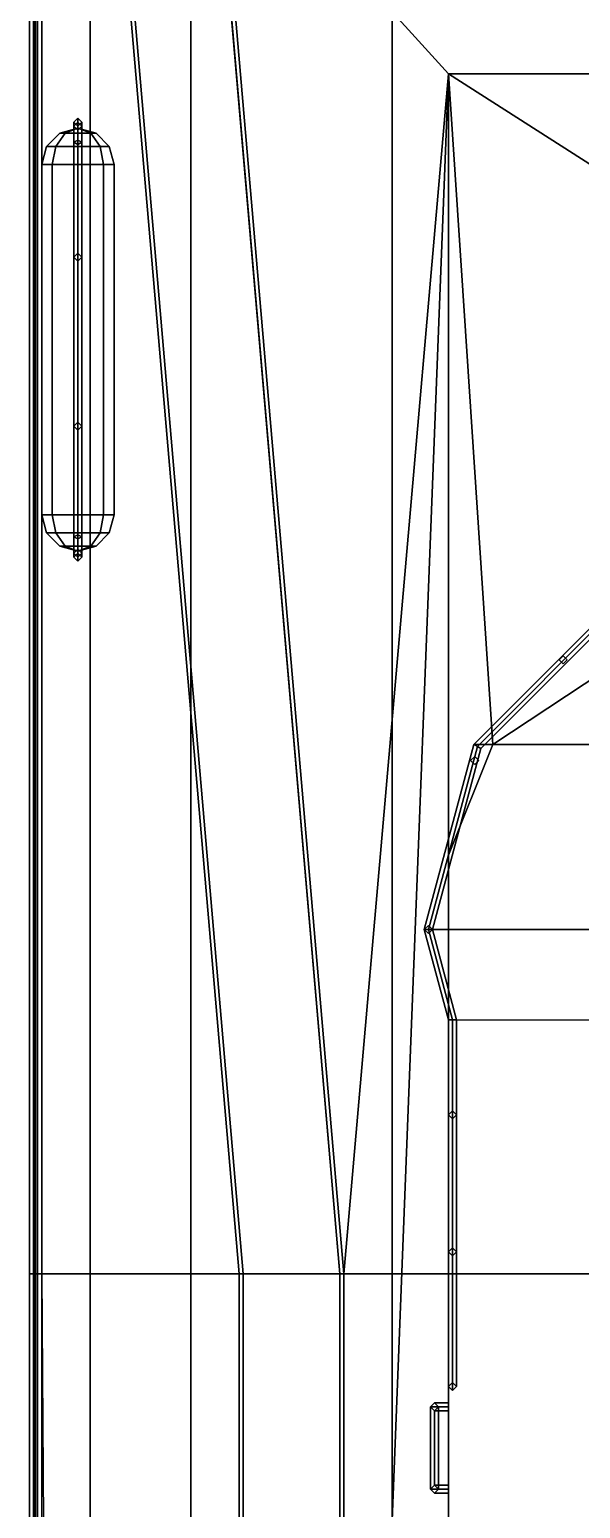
# Model space of a CAD drawing. Header units: millimetres. Extents: x -4 to 4, y -29 to 80.
# Drawn here: x -3.8 to -1.06, y 2.01 to 9.36 of the extents above; entities that cross this region are included whole.
import ezdxf

# ---------------------------------------------------------------- set-up
doc = ezdxf.new("R2010")
doc.units = ezdxf.units.MM
for name, color, linetype in [('deck', 2, 'Continuous'), ('patch', 6, 'Continuous'), ('railings', 6, 'Continuous'), ('rails', 5, 'Continuous'), ('superstructure', 3, 'Continuous')]:
    doc.layers.add(name, color=color, linetype=linetype)

msp = doc.modelspace()

# ---------------------------------------------------------------- linework, layer by layer
for points in [[(-3.8, 11.54, -0.91), (-3.5, 11.54, -1.75), (-3.5, 3.18, -1.75), (-3.8, 3.18, -0.91)], [(-3.8, 11.54), (-3.8, 11.54, -0.91), (-3.8, 3.18, -0.91), (-3.8, 3.18)], [(-3.78, 11.54, 1), (-3.8, 11.54), (-3.8, 3.18), (-3.78, 3.18, 1)], [(-3.762, 11.54, 1.2751), (-3.78, 11.54, 1.23), (-3.78, 3.18, 1.23), (-3.762, 3.18, 1.2751)], [(-3.7715, 11.54, 1.1301), (-3.78, 11.54, 1), (-3.78, 3.18, 1), (-3.7715, 3.18, 1.1301)], [(-3.78, 11.54, 1.16), (-3.7715, 11.54, 1.1301), (-3.7715, 3.18, 1.1301), (-3.78, 3.18, 1.16)], [(-3.78, 11.54, 1.23), (-3.78, 11.54, 1.16), (-3.78, 3.18, 1.16), (-3.78, 3.18, 1.23)], [(-3.74, 11.54, 1.61), (-3.762, 11.54, 1.2751), (-3.762, 3.18, 1.2751), (-3.74, 3.18, 1.61)], [(-3.76, 11.54, 1.63), (-3.74, 11.54, 1.61), (-3.74, 3.18, 1.61), (-3.76, 3.18, 1.63)], [(-3.76, 11.54, 1.67), (-3.76, 11.54, 1.63), (-3.76, 3.18, 1.63), (-3.76, 3.18, 1.67)], [(-3.74, 11.54, 1.69), (-3.76, 11.54, 1.67), (-3.76, 3.18, 1.67), (-3.74, 3.18, 1.69)], [(-3.5, 11.54, -1.75), (-3, 11.54, -2.15), (-3, 3.18, -2.15), (-3.5, 3.18, -1.75)], [(-3, 11.54, -2.15), (-2, 11.54, -2.33), (-2, 3.18, -2.33), (-3, 3.18, -2.15)], [(-2, 11.54, -2.33), (-1, 11.54, -2.36), (-1, 3.18, -2.36), (-2, 3.18, -2.33)], [(-3.8, -4.21), (-3.78, -4.21, 1), (-3.78, 3.18, 1), (-3.8, 3.18)], [(-3.8, -4.21, -0.91), (-3.8, -4.21), (-3.8, 3.18), (-3.8, 3.18, -0.91)], [(-3.5, -4.21, -1.75), (-3.8, -4.21, -0.91), (-3.8, 3.18, -0.91), (-3.5, 3.18, -1.75)], [(-3.78, -4.21, 1.23), (-3.762, -4.21, 1.2751), (-3.762, 3.18, 1.2751), (-3.78, 3.18, 1.23)], [(-3.78, -4.21, 1), (-3.7715, -4.21, 1.1301), (-3.7715, 3.18, 1.1301), (-3.78, 3.18, 1)], [(-3.7715, -4.21, 1.1301), (-3.78, -4.21, 1.16), (-3.78, 3.18, 1.16), (-3.7715, 3.18, 1.1301)], [(-3.78, -4.21, 1.16), (-3.78, -4.21, 1.23), (-3.78, 3.18, 1.23), (-3.78, 3.18, 1.16)], [(-3.762, -4.21, 1.2751), (-3.74, -4.21, 1.61), (-3.74, 3.18, 1.61), (-3.762, 3.18, 1.2751)], [(-3.76, -4.21, 1.67), (-3.74, -4.21, 1.69), (-3.74, 3.18, 1.69), (-3.76, 3.18, 1.67)], [(-3.76, -4.21, 1.63), (-3.76, -4.21, 1.67), (-3.76, 3.18, 1.67), (-3.76, 3.18, 1.63)], [(-3.74, -4.21, 1.61), (-3.76, -4.21, 1.63), (-3.76, 3.18, 1.63), (-3.74, 3.18, 1.61)], [(-3, -4.21, -2.15), (-3.5, -4.21, -1.75), (-3.5, 3.18, -1.75), (-3, 3.18, -2.15)], [(-2, -4.21, -2.33), (-3, -4.21, -2.15), (-3, 3.18, -2.15), (-2, 3.18, -2.33)], [(-1, -4.21, -2.36), (-2, -4.21, -2.33), (-2, 3.18, -2.33), (-1, 3.18, -2.36)]]:
    msp.add_3dface(points)
at = {"layer": 'deck'}
for points in [[(-3.74, 11.54, 1.69), (-3.74, 3.18, 1.69), (-2.76, 3.18, 1.69), (-3.48, 11.54, 1.69)], [(-3.3148, 9.8537, 1.69), (-2.74, 3.18, 1.69), (-2.26, 3.18, 1.69), (-2.8749, 10.3192, 1.69)], [(-2.6, 10.11, 1.69), (-2.8171, 9.8803, 1.69), (-2.24, 3.18, 1.69), (-1.72, 9.14, 1.69)], [(-2.6, 10.11, 1.69), (-1.72, 9.14, 1.69), (1.72, 9.14, 1.69), (2.6, 10.11, 1.69)], [(-2.24, -4.21, 1.69), (-2.24, -8.82, 1.69), (-1.72, -8.82, 1.69), (-1.72, 9.14, 1.69)], [(-2.24, 3.18, 1.69), (-2.24, 3.18, 1.69), (-2.24, -4.21, 1.69), (-1.72, 9.14, 1.69)], [(-3.74, 3.18, 1.69), (-3.69, -4.21, 1.69), (-2.76, -4.21, 1.69), (-2.76, 3.18, 1.69)], [(-2.74, 3.18, 1.69), (-2.74, -4.21, 1.69), (-2.26, -4.21, 1.69), (-2.26, 3.18, 1.69)]]:
    msp.add_3dface(points, dxfattribs=at)
at = {"layer": 'patch'}
for points in [[(-1.7, 4.4422, 4.56), (-1.72, 4.4422, 4.54), (-1.72, 2.62, 4.54), (-1.7, 2.6, 4.56)], [(-1.72, 4.4422, 4.54), (-1.7, 4.4422, 4.52), (-1.7, 2.64, 4.52), (-1.72, 2.62, 4.54)], [(-1.7, 4.4422, 4.07), (-1.72, 4.4422, 4.05), (-1.72, 2.62, 4.05), (-1.7, 2.6, 4.07)], [(-1.72, 4.4422, 4.05), (-1.7, 4.4422, 4.03), (-1.7, 2.64, 4.03), (-1.72, 2.62, 4.05)], [(-1.68, 4.4422, 4.54), (-1.7, 4.4422, 4.56), (-1.7, 2.6, 4.56), (-1.68, 2.62, 4.54)], [(-1.7, 4.4422, 4.52), (-1.68, 4.4422, 4.54), (-1.68, 2.62, 4.54), (-1.7, 2.64, 4.52)], [(-1.68, 4.4422, 4.05), (-1.7, 4.4422, 4.07), (-1.7, 2.6, 4.07), (-1.68, 2.62, 4.05)], [(-1.7, 4.4422, 4.03), (-1.68, 4.4422, 4.05), (-1.68, 2.62, 4.05), (-1.7, 2.64, 4.03)]]:
    msp.add_3dface(points, dxfattribs=at)
at = {"layer": 'railings'}
for points in [[(-3.74, 9.66, 2.74), (-3.74, 7.75, 2.74), (-3.74, 7.75, 2.68), (-3.74, 9.66, 2.68)], [(-3.74, 7.69, 2.74), (-3.74, 7.69, 1.69), (-3.74, 7.75, 1.69), (-3.74, 7.75, 2.74)], [(-3.74, 7.69, 2.74), (-3.74, 5.78, 2.74), (-3.74, 5.78, 2.68), (-3.74, 7.69, 2.68)], [(-3.74, 5.72, 2.74), (-3.74, 5.72, 1.69), (-3.74, 5.78, 1.69), (-3.74, 5.78, 2.74)], [(-3.74, 5.72, 2.74), (-3.74, 3.81, 2.74), (-3.74, 3.81, 2.68), (-3.74, 5.72, 2.68)], [(-3.74, 3.75, 2.74), (-3.74, 3.75, 1.69), (-3.74, 3.81, 1.69), (-3.74, 3.81, 2.74)], [(-3.74, 3.75, 2.74), (-3.74, 1.84, 2.74), (-3.74, 1.84, 2.68), (-3.74, 3.75, 2.68)]]:
    msp.add_3dface(points, dxfattribs=at)
at = {"layer": 'rails'}
for points in [[(-3.48, 11.54, 1.71), (-2.76, 3.18, 1.71), (-2.74, 3.18, 1.71), (-3.46, 11.54, 1.71)], [(-2.76, 3.18, 1.69), (-2.76, 3.18, 1.71), (-3.48, 11.54, 1.71), (-3.48, 11.54, 1.69)], [(-3.46, 11.54, 1.71), (-2.74, 3.18, 1.71), (-2.74, 3.18, 1.69), (-3.46, 11.54, 1.69)], [(-2.98, 11.54, 1.71), (-2.26, 3.18, 1.71), (-2.24, 3.18, 1.71), (-2.96, 11.54, 1.71)], [(-2.26, 3.18, 1.69), (-2.26, 3.18, 1.71), (-2.98, 11.54, 1.71), (-2.98, 11.54, 1.69)], [(-2.96, 11.54, 1.71), (-2.24, 3.18, 1.71), (-2.24, 3.18, 1.69), (-2.96, 11.54, 1.69)], [(-2.76, 3.18, 1.71), (-2.76, -4.21, 1.71), (-2.74, -4.21, 1.71), (-2.74, 3.18, 1.71)], [(-2.76, -4.21, 1.69), (-2.76, -4.21, 1.71), (-2.76, 3.18, 1.71), (-2.76, 3.18, 1.69)], [(-2.74, 3.18, 1.71), (-2.74, -4.21, 1.71), (-2.74, -4.21, 1.69), (-2.74, 3.18, 1.69)], [(-2.26, 3.18, 1.71), (-2.26, -4.21, 1.71), (-2.24, -4.21, 1.71), (-2.24, 3.18, 1.71)], [(-2.26, -4.21, 1.69), (-2.26, -4.21, 1.71), (-2.26, 3.18, 1.71), (-2.26, 3.18, 1.69)], [(-2.24, 3.18, 1.71), (-2.24, -4.21, 1.71), (-2.24, -4.21, 1.69), (-2.24, 3.18, 1.69)]]:
    msp.add_3dface(points, dxfattribs=at)
at = {"layer": 'superstructure'}
for points in [[(-1.72, 9.14, 1.69), (-1.72, -8.82, 1.69), (-1.72, 5.26, 2.05), (-1.72, 9.14, 2.05)], [(1.72, 9.14, 2.05), (1.72, 9.14, 1.69), (-1.72, 9.14, 1.69), (-1.72, 9.14, 2.05)], [(0.5, 8.36, 2.05), (1.72, 9.14, 2.05), (-1.72, 9.14, 2.05), (-0.5, 8.36, 2.05)], [(-1.72, 9.14, 2.05), (-1.72, 9.14, 2.05), (-1.72, 5.26, 2.05), (-1.5, 5.81, 2.05)], [(-1.72, 9.14, 2.05), (-1.5, 5.81, 2.05), (-0.5, 6.47, 2.05), (-0.5, 8.36, 2.05)], [(-3.56, 8.92, 3.69), (-3.58, 8.9, 3.69), (-3.56, 8.88, 3.69), (-3.54, 8.9, 3.69)], [(-3.56, 8.9, 3.63), (-3.58, 8.88, 3.63), (-3.58, 8.9, 3.69), (-3.56, 8.92, 3.69)], [(-3.58, 8.88, 3.63), (-3.56, 8.86, 3.63), (-3.56, 8.88, 3.69), (-3.58, 8.9, 3.69)], [(-3.56, 8.81, 3.52), (-3.58, 8.8, 3.54), (-3.58, 8.88, 3.63), (-3.56, 8.9, 3.63)], [(-3.54, 8.88, 3.63), (-3.56, 8.9, 3.63), (-3.56, 8.92, 3.69), (-3.54, 8.9, 3.69)], [(-3.56, 8.86, 3.63), (-3.54, 8.88, 3.63), (-3.54, 8.9, 3.69), (-3.56, 8.88, 3.69)], [(-3.54, 8.8, 3.54), (-3.56, 8.81, 3.52), (-3.56, 8.9, 3.63), (-3.54, 8.88, 3.63)], [(-3.65, 8.8459, 3.72), (-3.7159, 8.78, 3.72), (-3.6702, 8.78, 3.8302), (-3.6236, 8.8459, 3.7836)], [(-3.6236, 8.8459, 3.6564), (-3.6702, 8.78, 3.6098), (-3.7159, 8.78, 3.72), (-3.65, 8.8459, 3.72)], [(-3.6236, 8.8459, 3.7836), (-3.6702, 8.78, 3.8302), (-3.56, 8.78, 3.8759), (-3.56, 8.8459, 3.81)], [(-3.56, 8.8459, 3.63), (-3.56, 8.78, 3.5641), (-3.6702, 8.78, 3.6098), (-3.6236, 8.8459, 3.6564)], [(-3.56, 8.87, 3.72), (-3.65, 8.8459, 3.72), (-3.6236, 8.8459, 3.7836), (-3.56, 8.87, 3.72)], [(-3.56, 8.87, 3.72), (-3.6236, 8.8459, 3.6564), (-3.65, 8.8459, 3.72), (-3.56, 8.87, 3.72)], [(-3.56, 8.87, 3.72), (-3.6236, 8.8459, 3.7836), (-3.56, 8.8459, 3.81), (-3.56, 8.87, 3.72)], [(-3.56, 8.87, 3.72), (-3.56, 8.8459, 3.63), (-3.6236, 8.8459, 3.6564), (-3.56, 8.87, 3.72)], [(-3.58, 8.8, 3.54), (-3.56, 8.79, 3.56), (-3.56, 8.86, 3.63), (-3.58, 8.88, 3.63)], [(-3.56, 8.79, 3.56), (-3.54, 8.8, 3.54), (-3.54, 8.88, 3.63), (-3.56, 8.86, 3.63)], [(-3.56, 8.87, 3.72), (-3.56, 8.8459, 3.81), (-3.4964, 8.8459, 3.7836), (-3.56, 8.87, 3.72)], [(-3.56, 8.87, 3.72), (-3.4964, 8.8459, 3.7836), (-3.47, 8.8459, 3.72), (-3.56, 8.87, 3.72)], [(-3.56, 8.87, 3.72), (-3.47, 8.8459, 3.72), (-3.4964, 8.8459, 3.6564), (-3.56, 8.87, 3.72)], [(-3.56, 8.87, 3.72), (-3.4964, 8.8459, 3.6564), (-3.56, 8.8459, 3.63), (-3.56, 8.87, 3.72)], [(-3.56, 8.8459, 3.81), (-3.56, 8.78, 3.8759), (-3.4498, 8.78, 3.8302), (-3.4964, 8.8459, 3.7836)], [(-3.4964, 8.8459, 3.6564), (-3.4498, 8.78, 3.6098), (-3.56, 8.78, 3.5641), (-3.56, 8.8459, 3.63)], [(-3.4964, 8.8459, 3.7836), (-3.4498, 8.78, 3.8302), (-3.4041, 8.78, 3.72), (-3.47, 8.8459, 3.72)], [(-3.47, 8.8459, 3.72), (-3.4041, 8.78, 3.72), (-3.4498, 8.78, 3.6098), (-3.4964, 8.8459, 3.6564)], [(-3.7159, 8.78, 3.72), (-3.74, 8.69, 3.72), (-3.6873, 8.69, 3.8473), (-3.6702, 8.78, 3.8302)], [(-3.6702, 8.78, 3.6098), (-3.6873, 8.69, 3.5927), (-3.74, 8.69, 3.72), (-3.7159, 8.78, 3.72)], [(-3.6702, 8.78, 3.8302), (-3.6873, 8.69, 3.8473), (-3.56, 8.69, 3.9), (-3.56, 8.78, 3.8759)], [(-3.56, 8.78, 3.5641), (-3.56, 8.69, 3.54), (-3.6873, 8.69, 3.5927), (-3.6702, 8.78, 3.6098)], [(-3.56, 8.69, 3.5), (-3.58, 8.69, 3.52), (-3.58, 8.8, 3.54), (-3.56, 8.81, 3.52)], [(-3.58, 8.69, 3.52), (-3.56, 8.69, 3.54), (-3.56, 8.79, 3.56), (-3.58, 8.8, 3.54)], [(-3.54, 8.69, 3.52), (-3.56, 8.69, 3.5), (-3.56, 8.81, 3.52), (-3.54, 8.8, 3.54)], [(-3.56, 8.69, 3.54), (-3.54, 8.69, 3.52), (-3.54, 8.8, 3.54), (-3.56, 8.79, 3.56)], [(-3.56, 8.78, 3.8759), (-3.56, 8.69, 3.9), (-3.4327, 8.69, 3.8473), (-3.4498, 8.78, 3.8302)], [(-3.4498, 8.78, 3.6098), (-3.4327, 8.69, 3.5927), (-3.56, 8.69, 3.54), (-3.56, 8.78, 3.5641)], [(-3.4498, 8.78, 3.8302), (-3.4327, 8.69, 3.8473), (-3.38, 8.69, 3.72), (-3.4041, 8.78, 3.72)], [(-3.4041, 8.78, 3.72), (-3.38, 8.69, 3.72), (-3.4327, 8.69, 3.5927), (-3.4498, 8.78, 3.6098)], [(-3.6873, 8.69, 3.8473), (-3.74, 8.69, 3.72), (-3.74, 6.95, 3.72), (-3.6873, 6.95, 3.8473)], [(-3.74, 8.69, 3.72), (-3.6873, 8.69, 3.5927), (-3.6873, 6.95, 3.5927), (-3.74, 6.95, 3.72)], [(-3.56, 8.69, 3.9), (-3.6873, 8.69, 3.8473), (-3.6873, 6.95, 3.8473), (-3.56, 6.95, 3.9)], [(-3.6873, 8.69, 3.5927), (-3.56, 8.69, 3.54), (-3.56, 6.95, 3.54), (-3.6873, 6.95, 3.5927)], [(-3.56, 8.69, 3.54), (-3.58, 8.69, 3.52), (-3.58, 6.95, 3.52), (-3.56, 6.95, 3.54)], [(-3.58, 8.69, 3.52), (-3.56, 8.69, 3.5), (-3.56, 6.95, 3.5), (-3.58, 6.95, 3.52)], [(-3.54, 8.69, 3.52), (-3.56, 8.69, 3.54), (-3.56, 6.95, 3.54), (-3.54, 6.95, 3.52)], [(-3.56, 8.69, 3.5), (-3.54, 8.69, 3.52), (-3.54, 6.95, 3.52), (-3.56, 6.95, 3.5)], [(-3.4327, 8.69, 3.8473), (-3.56, 8.69, 3.9), (-3.56, 6.95, 3.9), (-3.4327, 6.95, 3.8473)], [(-3.56, 8.69, 3.54), (-3.4327, 8.69, 3.5927), (-3.4327, 6.95, 3.5927), (-3.56, 6.95, 3.54)], [(-3.38, 8.69, 3.72), (-3.4327, 8.69, 3.8473), (-3.4327, 6.95, 3.8473), (-3.38, 6.95, 3.72)], [(-3.4327, 8.69, 3.5927), (-3.38, 8.69, 3.72), (-3.38, 6.95, 3.72), (-3.4327, 6.95, 3.5927)], [(-3.56, 8.25, 1.69), (-3.58, 8.23, 1.69), (-3.58, 8.23, 3.52), (-3.56, 8.25, 3.5)], [(-3.58, 8.23, 2.2559), (-3.56, 8.21, 2.2496), (-3.56, 7.41, 3.3921), (-3.58, 7.39, 3.4556)], [(-3.56, 8.21, 2.3194), (-3.58, 8.23, 2.2559), (-3.58, 7.39, 3.4556), (-3.56, 7.41, 3.4619)], [(-3.56, 7.41, 2.2496), (-3.58, 7.39, 2.2559), (-3.58, 8.23, 3.4556), (-3.56, 8.21, 3.3921)], [(-3.58, 7.39, 2.2559), (-3.56, 7.41, 2.3194), (-3.56, 8.21, 3.4619), (-3.58, 8.23, 3.4556)], [(-3.58, 8.23, 1.69), (-3.56, 8.21, 1.69), (-3.56, 8.21, 3.5), (-3.58, 8.23, 3.52)], [(-3.54, 8.23, 1.69), (-3.56, 8.25, 1.69), (-3.56, 8.25, 3.5), (-3.54, 8.23, 3.52)], [(-3.56, 8.21, 2.2496), (-3.54, 8.23, 2.2559), (-3.54, 7.39, 3.4556), (-3.56, 7.41, 3.3921)], [(-3.54, 8.23, 2.2559), (-3.56, 8.21, 2.3194), (-3.56, 7.41, 3.4619), (-3.54, 7.39, 3.4556)], [(-3.54, 7.39, 2.2559), (-3.56, 7.41, 2.2496), (-3.56, 8.21, 3.3921), (-3.54, 8.23, 3.4556)], [(-3.56, 7.41, 2.3194), (-3.54, 7.39, 2.2559), (-3.54, 8.23, 3.4556), (-3.56, 8.21, 3.4619)], [(-3.56, 8.21, 1.69), (-3.54, 8.23, 1.69), (-3.54, 8.23, 3.52), (-3.56, 8.21, 3.5)], [(-3.56, 7.41, 1.69), (-3.58, 7.39, 1.69), (-3.58, 7.39, 3.52), (-3.56, 7.41, 3.5)], [(-3.58, 7.39, 1.69), (-3.56, 7.37, 1.69), (-3.56, 7.37, 3.5), (-3.58, 7.39, 3.52)], [(-3.54, 7.39, 1.69), (-3.56, 7.41, 1.69), (-3.56, 7.41, 3.5), (-3.54, 7.39, 3.52)], [(-3.56, 7.37, 1.69), (-3.54, 7.39, 1.69), (-3.54, 7.39, 3.52), (-3.56, 7.37, 3.5)], [(-3.7159, 6.86, 3.72), (-3.74, 6.95, 3.72), (-3.6873, 6.95, 3.5927), (-3.6702, 6.86, 3.6098)], [(-3.6702, 6.86, 3.8302), (-3.6873, 6.95, 3.8473), (-3.74, 6.95, 3.72), (-3.7159, 6.86, 3.72)], [(-3.6702, 6.86, 3.6098), (-3.6873, 6.95, 3.5927), (-3.56, 6.95, 3.54), (-3.56, 6.86, 3.5641)], [(-3.56, 6.86, 3.8759), (-3.56, 6.95, 3.9), (-3.6873, 6.95, 3.8473), (-3.6702, 6.86, 3.8302)], [(-3.56, 6.95, 3.54), (-3.58, 6.95, 3.52), (-3.58, 6.84, 3.54), (-3.56, 6.85, 3.56)], [(-3.58, 6.95, 3.52), (-3.56, 6.95, 3.5), (-3.56, 6.83, 3.52), (-3.58, 6.84, 3.54)], [(-3.54, 6.95, 3.52), (-3.56, 6.95, 3.54), (-3.56, 6.85, 3.56), (-3.54, 6.84, 3.54)], [(-3.56, 6.95, 3.5), (-3.54, 6.95, 3.52), (-3.54, 6.84, 3.54), (-3.56, 6.83, 3.52)], [(-3.56, 6.86, 3.5641), (-3.56, 6.95, 3.54), (-3.4327, 6.95, 3.5927), (-3.4498, 6.86, 3.6098)], [(-3.4498, 6.86, 3.8302), (-3.4327, 6.95, 3.8473), (-3.56, 6.95, 3.9), (-3.56, 6.86, 3.8759)], [(-3.4498, 6.86, 3.6098), (-3.4327, 6.95, 3.5927), (-3.38, 6.95, 3.72), (-3.4041, 6.86, 3.72)], [(-3.4041, 6.86, 3.72), (-3.38, 6.95, 3.72), (-3.4327, 6.95, 3.8473), (-3.4498, 6.86, 3.8302)], [(-3.65, 6.7941, 3.72), (-3.7159, 6.86, 3.72), (-3.6702, 6.86, 3.6098), (-3.6236, 6.7941, 3.6564)], [(-3.6236, 6.7941, 3.7836), (-3.6702, 6.86, 3.8302), (-3.7159, 6.86, 3.72), (-3.65, 6.7941, 3.72)], [(-3.6236, 6.7941, 3.6564), (-3.6702, 6.86, 3.6098), (-3.56, 6.86, 3.5641), (-3.56, 6.7941, 3.63)], [(-3.56, 6.7941, 3.81), (-3.56, 6.86, 3.8759), (-3.6702, 6.86, 3.8302), (-3.6236, 6.7941, 3.7836)], [(-3.56, 6.85, 3.56), (-3.58, 6.84, 3.54), (-3.58, 6.76, 3.63), (-3.56, 6.78, 3.63)], [(-3.58, 6.84, 3.54), (-3.56, 6.83, 3.52), (-3.56, 6.74, 3.63), (-3.58, 6.76, 3.63)], [(-3.56, 6.7941, 3.63), (-3.56, 6.86, 3.5641), (-3.4498, 6.86, 3.6098), (-3.4964, 6.7941, 3.6564)], [(-3.4964, 6.7941, 3.7836), (-3.4498, 6.86, 3.8302), (-3.56, 6.86, 3.8759), (-3.56, 6.7941, 3.81)], [(-3.54, 6.84, 3.54), (-3.56, 6.85, 3.56), (-3.56, 6.78, 3.63), (-3.54, 6.76, 3.63)], [(-3.56, 6.83, 3.52), (-3.54, 6.84, 3.54), (-3.54, 6.76, 3.63), (-3.56, 6.74, 3.63)], [(-3.4964, 6.7941, 3.6564), (-3.4498, 6.86, 3.6098), (-3.4041, 6.86, 3.72), (-3.47, 6.7941, 3.72)], [(-3.47, 6.7941, 3.72), (-3.4041, 6.86, 3.72), (-3.4498, 6.86, 3.8302), (-3.4964, 6.7941, 3.7836)], [(-3.56, 6.77, 3.72), (-3.65, 6.7941, 3.72), (-3.6236, 6.7941, 3.6564), (-3.56, 6.77, 3.72)], [(-3.56, 6.77, 3.72), (-3.6236, 6.7941, 3.7836), (-3.65, 6.7941, 3.72), (-3.56, 6.77, 3.72)], [(-3.56, 6.77, 3.72), (-3.6236, 6.7941, 3.6564), (-3.56, 6.7941, 3.63), (-3.56, 6.77, 3.72)], [(-3.56, 6.77, 3.72), (-3.56, 6.7941, 3.81), (-3.6236, 6.7941, 3.7836), (-3.56, 6.77, 3.72)], [(-3.56, 6.78, 3.63), (-3.58, 6.76, 3.63), (-3.58, 6.74, 3.69), (-3.56, 6.76, 3.69)], [(-3.58, 6.76, 3.63), (-3.56, 6.74, 3.63), (-3.56, 6.72, 3.69), (-3.58, 6.74, 3.69)], [(-3.56, 6.72, 3.69), (-3.54, 6.74, 3.69), (-3.56, 6.76, 3.69), (-3.58, 6.74, 3.69)], [(-3.56, 6.77, 3.72), (-3.56, 6.7941, 3.63), (-3.4964, 6.7941, 3.6564), (-3.56, 6.77, 3.72)], [(-3.56, 6.77, 3.72), (-3.4964, 6.7941, 3.6564), (-3.47, 6.7941, 3.72), (-3.56, 6.77, 3.72)], [(-3.56, 6.77, 3.72), (-3.47, 6.7941, 3.72), (-3.4964, 6.7941, 3.7836), (-3.56, 6.77, 3.72)], [(-3.56, 6.77, 3.72), (-3.4964, 6.7941, 3.7836), (-3.56, 6.7941, 3.81), (-3.56, 6.77, 3.72)], [(-3.54, 6.76, 3.63), (-3.56, 6.78, 3.63), (-3.56, 6.76, 3.69), (-3.54, 6.74, 3.69)], [(-3.56, 6.74, 3.63), (-3.54, 6.76, 3.63), (-3.54, 6.74, 3.69), (-3.56, 6.72, 3.69)], [(-0.92, 6.4835, 3.46), (-1.5935, 5.81, 3.46), (-1.5935, 5.81, 3.56), (-0.92, 6.4835, 3.56)], [(-0.92, 6.4835, 3.56), (-1.5935, 5.81, 3.56), (1.5935, 5.81, 3.56), (0.92, 6.4835, 3.56)], [(-1.5935, 5.81, 4.54), (-1.5762, 5.8, 4.56), (-0.91, 6.4662, 4.56), (-0.92, 6.4835, 4.54)], [(-1.5762, 5.8, 4.52), (-1.5935, 5.81, 4.54), (-0.92, 6.4835, 4.54), (-0.91, 6.4662, 4.52)], [(-1.5762, 5.8, 4.03), (-1.5935, 5.81, 4.05), (-0.92, 6.4835, 4.05), (-0.91, 6.4662, 4.03)], [(-1.5935, 5.81, 4.05), (-1.5762, 5.8, 4.07), (-0.91, 6.4662, 4.07), (-0.92, 6.4835, 4.05)], [(-1.5762, 5.8, 4.56), (-1.5588, 5.79, 4.54), (-0.9, 6.4488, 4.54), (-0.91, 6.4662, 4.56)], [(-1.5588, 5.79, 4.54), (-1.5762, 5.8, 4.52), (-0.91, 6.4662, 4.52), (-0.9, 6.4488, 4.54)], [(-1.5588, 5.79, 4.05), (-1.5762, 5.8, 4.03), (-0.91, 6.4662, 4.03), (-0.9, 6.4488, 4.05)], [(-1.5762, 5.8, 4.07), (-1.5588, 5.79, 4.05), (-0.9, 6.4488, 4.05), (-0.91, 6.4662, 4.07)], [(-0.5, 6.47, 2.05), (-1.5, 5.81, 2.05), (1.5, 5.81, 2.05), (0.5, 6.47, 2.05)], [(-1.15, 6.25, 3.56), (-1.17, 6.23, 3.56), (-1.17, 6.23, 4.54), (-1.15, 6.25, 4.54)], [(-1.13, 6.23, 3.56), (-1.15, 6.25, 3.56), (-1.15, 6.25, 4.54), (-1.13, 6.23, 4.54)], [(-1.17, 6.23, 3.56), (-1.15, 6.21, 3.56), (-1.15, 6.21, 4.54), (-1.17, 6.23, 4.54)], [(-1.15, 6.21, 3.56), (-1.13, 6.23, 3.56), (-1.13, 6.23, 4.54), (-1.15, 6.21, 4.54)], [(-1.5935, 5.81, 3.46), (-1.84, 4.89, 3.46), (-1.84, 4.89, 3.56), (-1.5935, 5.81, 3.56)], [(-1.5935, 5.81, 3.56), (-1.84, 4.89, 3.56), (1.84, 4.89, 3.56), (1.5935, 5.81, 3.56)], [(-1.84, 4.89, 4.54), (-1.82, 4.89, 4.56), (-1.5762, 5.8, 4.56), (-1.5935, 5.81, 4.54)], [(-1.82, 4.89, 4.52), (-1.84, 4.89, 4.54), (-1.5935, 5.81, 4.54), (-1.5762, 5.8, 4.52)], [(-1.82, 4.89, 4.03), (-1.84, 4.89, 4.05), (-1.5935, 5.81, 4.05), (-1.5762, 5.8, 4.03)], [(-1.84, 4.89, 4.05), (-1.82, 4.89, 4.07), (-1.5762, 5.8, 4.07), (-1.5935, 5.81, 4.05)], [(-1.5, 5.81, 2.05), (-1.72, 5.26, 2.05), (-1.72, 5.26, 3.46), (-1.5, 5.81, 3.46)], [(1.5, 5.81, 3.46), (1.5, 5.81, 2.05), (-1.5, 5.81, 2.05), (-1.5, 5.81, 3.46)], [(-1.82, 4.89, 4.56), (-1.8, 4.89, 4.54), (-1.5588, 5.79, 4.54), (-1.5762, 5.8, 4.56)], [(-1.8, 4.89, 4.54), (-1.82, 4.89, 4.52), (-1.5762, 5.8, 4.52), (-1.5588, 5.79, 4.54)], [(-1.8, 4.89, 4.05), (-1.82, 4.89, 4.03), (-1.5762, 5.8, 4.03), (-1.5588, 5.79, 4.05)], [(-1.82, 4.89, 4.07), (-1.8, 4.89, 4.05), (-1.5588, 5.79, 4.05), (-1.5762, 5.8, 4.07)], [(-1.59, 5.75, 3.56), (-1.61, 5.73, 3.56), (-1.61, 5.73, 4.54), (-1.59, 5.75, 4.52)], [(-1.61, 5.73, 3.56), (-1.59, 5.71, 3.56), (-1.59, 5.71, 4.52), (-1.61, 5.73, 4.54)], [(-1.57, 5.73, 3.56), (-1.59, 5.75, 3.56), (-1.59, 5.75, 4.52), (-1.57, 5.73, 4.54)], [(-1.59, 5.71, 3.56), (-1.57, 5.73, 3.56), (-1.57, 5.73, 4.54), (-1.59, 5.71, 4.52)], [(-1.72, 5.26, 2.05), (-1.72, -8.82, 1.69), (-1.72, -5.55, 3.4), (-1.72, 0.5, 3.4)], [(-1.72, 5.26, 3.46), (-1.72, 5.26, 2.05), (-1.72, 0.5, 3.4), (-1.72, 4.4422, 3.46)], [(-1.82, 4.91, 3.56), (-1.84, 4.89, 3.56), (-1.84, 4.89, 4.54), (-1.82, 4.91, 4.52)], [(-1.84, 4.89, 3.46), (-1.72, 4.4422, 3.46), (-1.72, 4.4422, 3.56), (-1.84, 4.89, 3.56)], [(-1.84, 4.89, 3.56), (-1.72, 4.4422, 3.56), (1.72, 4.4422, 3.56), (1.84, 4.89, 3.56)], [(-1.72, 4.4422, 4.54), (-1.7, 4.4422, 4.56), (-1.82, 4.89, 4.56), (-1.84, 4.89, 4.54)], [(-1.7, 4.4422, 4.52), (-1.72, 4.4422, 4.54), (-1.84, 4.89, 4.54), (-1.82, 4.89, 4.52)], [(-1.84, 4.89, 3.56), (-1.82, 4.87, 3.56), (-1.82, 4.87, 4.52), (-1.84, 4.89, 4.54)], [(-1.7, 4.4422, 4.03), (-1.72, 4.4422, 4.05), (-1.84, 4.89, 4.05), (-1.82, 4.89, 4.03)], [(-1.72, 4.4422, 4.05), (-1.7, 4.4422, 4.07), (-1.82, 4.89, 4.07), (-1.84, 4.89, 4.05)], [(-1.8, 4.89, 3.56), (-1.82, 4.91, 3.56), (-1.82, 4.91, 4.52), (-1.8, 4.89, 4.54)], [(-1.7, 4.4422, 4.56), (-1.68, 4.4422, 4.54), (-1.8, 4.89, 4.54), (-1.82, 4.89, 4.56)], [(-1.68, 4.4422, 4.54), (-1.7, 4.4422, 4.52), (-1.82, 4.89, 4.52), (-1.8, 4.89, 4.54)], [(-1.82, 4.87, 3.56), (-1.8, 4.89, 3.56), (-1.8, 4.89, 4.54), (-1.82, 4.87, 4.52)], [(-1.68, 4.4422, 4.05), (-1.7, 4.4422, 4.03), (-1.82, 4.89, 4.03), (-1.8, 4.89, 4.05)], [(-1.7, 4.4422, 4.07), (-1.68, 4.4422, 4.05), (-1.8, 4.89, 4.05), (-1.82, 4.89, 4.07)], [(-1.72, 4.4422, 3.46), (-1.72, 0.5, 3.4), (-1.72, 0.5, 3.56), (-1.72, 4.4422, 3.56)], [(-1.72, 4.44, 3.56), (-1.72, -5.36, 3.56), (1.72, -5.36, 3.56), (1.72, 4.44, 3.56)], [(-1.7, 3.99, 3.56), (-1.72, 3.97, 3.56), (-1.72, 3.97, 4.54), (-1.7, 3.99, 4.52)], [(-1.72, 3.97, 3.56), (-1.7, 3.95, 3.56), (-1.7, 3.95, 4.52), (-1.72, 3.97, 4.54)], [(-1.68, 3.97, 3.56), (-1.7, 3.99, 3.56), (-1.7, 3.99, 4.52), (-1.68, 3.97, 4.54)], [(-1.7, 3.95, 3.56), (-1.68, 3.97, 3.56), (-1.68, 3.97, 4.54), (-1.7, 3.95, 4.52)], [(-1.7, 3.31, 3.56), (-1.72, 3.29, 3.56), (-1.72, 3.29, 4.54), (-1.7, 3.31, 4.52)], [(-1.68, 3.29, 3.56), (-1.7, 3.31, 3.56), (-1.7, 3.31, 4.52), (-1.68, 3.29, 4.54)], [(-1.72, 3.29, 3.56), (-1.7, 3.27, 3.56), (-1.7, 3.27, 4.52), (-1.72, 3.29, 4.54)], [(-1.7, 3.27, 3.56), (-1.68, 3.29, 3.56), (-1.68, 3.29, 4.54), (-1.7, 3.27, 4.52)], [(-1.7, 2.64, 3.56), (-1.72, 2.62, 3.56), (-1.72, 2.62, 4.54), (-1.7, 2.64, 4.52)], [(-1.72, 2.62, 3.56), (-1.7, 2.6, 3.56), (-1.7, 2.6, 4.56), (-1.72, 2.62, 4.54)], [(-1.68, 2.62, 3.56), (-1.7, 2.64, 3.56), (-1.7, 2.64, 4.52), (-1.68, 2.62, 4.54)], [(-1.7, 2.6, 3.56), (-1.68, 2.62, 3.56), (-1.68, 2.62, 4.54), (-1.7, 2.6, 4.56)], [(-1.79, 2.54, 1.82), (-1.81, 2.52, 1.8), (-1.81, 2.52, 3.53), (-1.79, 2.54, 3.51)], [(-1.72, 2.54, 1.82), (-1.72, 2.52, 1.8), (-1.81, 2.52, 1.8), (-1.79, 2.54, 1.82)], [(-1.72, 2.52, 3.53), (-1.72, 2.54, 3.51), (-1.79, 2.54, 3.51), (-1.81, 2.52, 3.53)], [(-1.79, 2.13, 1.88), (-1.81, 2.11, 1.9), (-1.81, 2.52, 1.9), (-1.79, 2.5, 1.88)], [(-1.81, 2.11, 1.9), (-1.79, 2.13, 1.92), (-1.79, 2.5, 1.92), (-1.81, 2.52, 1.9)], [(-1.79, 2.13, 2.1), (-1.81, 2.11, 2.12), (-1.81, 2.52, 2.12), (-1.79, 2.5, 2.1)], [(-1.81, 2.11, 2.12), (-1.79, 2.13, 2.14), (-1.79, 2.5, 2.14), (-1.81, 2.52, 2.12)], [(-1.79, 2.13, 2.38), (-1.81, 2.11, 2.4), (-1.81, 2.52, 2.4), (-1.79, 2.5, 2.38)], [(-1.81, 2.11, 2.4), (-1.79, 2.13, 2.42), (-1.79, 2.5, 2.42), (-1.81, 2.52, 2.4)], [(-1.79, 2.13, 2.63), (-1.81, 2.11, 2.65), (-1.81, 2.52, 2.65), (-1.79, 2.5, 2.63)], [(-1.81, 2.11, 2.65), (-1.79, 2.13, 2.67), (-1.79, 2.5, 2.67), (-1.81, 2.52, 2.65)], [(-1.79, 2.13, 2.87), (-1.81, 2.11, 2.89), (-1.81, 2.52, 2.89), (-1.79, 2.5, 2.87)], [(-1.81, 2.11, 2.89), (-1.79, 2.13, 2.91), (-1.79, 2.5, 2.91), (-1.81, 2.52, 2.89)], [(-1.79, 2.13, 3.09), (-1.81, 2.11, 3.11), (-1.81, 2.52, 3.11), (-1.79, 2.5, 3.09)], [(-1.81, 2.11, 3.11), (-1.79, 2.13, 3.13), (-1.79, 2.5, 3.13), (-1.81, 2.52, 3.11)], [(-1.79, 2.13, 3.34), (-1.81, 2.11, 3.36), (-1.81, 2.52, 3.36), (-1.79, 2.5, 3.34)], [(-1.81, 2.11, 3.36), (-1.79, 2.13, 3.38), (-1.79, 2.5, 3.38), (-1.81, 2.52, 3.36)], [(-1.81, 2.52, 1.8), (-1.79, 2.5, 1.82), (-1.79, 2.5, 3.51), (-1.81, 2.52, 3.53)], [(-1.72, 2.52, 1.8), (-1.72, 2.5, 1.82), (-1.79, 2.5, 1.82), (-1.81, 2.52, 1.8)], [(-1.72, 2.5, 3.51), (-1.72, 2.52, 3.53), (-1.81, 2.52, 3.53), (-1.79, 2.5, 3.51)], [(-1.77, 2.52, 1.84), (-1.79, 2.54, 1.82), (-1.79, 2.54, 3.51), (-1.77, 2.52, 3.49)], [(-1.72, 2.52, 1.84), (-1.72, 2.54, 1.82), (-1.79, 2.54, 1.82), (-1.77, 2.52, 1.84)], [(-1.72, 2.54, 3.51), (-1.72, 2.52, 3.49), (-1.77, 2.52, 3.49), (-1.79, 2.54, 3.51)], [(-1.77, 2.11, 1.9), (-1.79, 2.13, 1.88), (-1.79, 2.5, 1.88), (-1.77, 2.52, 1.9)], [(-1.79, 2.13, 1.92), (-1.77, 2.11, 1.9), (-1.77, 2.52, 1.9), (-1.79, 2.5, 1.92)], [(-1.77, 2.11, 2.12), (-1.79, 2.13, 2.1), (-1.79, 2.5, 2.1), (-1.77, 2.52, 2.12)], [(-1.79, 2.13, 2.14), (-1.77, 2.11, 2.12), (-1.77, 2.52, 2.12), (-1.79, 2.5, 2.14)], [(-1.77, 2.11, 2.4), (-1.79, 2.13, 2.38), (-1.79, 2.5, 2.38), (-1.77, 2.52, 2.4)], [(-1.79, 2.13, 2.42), (-1.77, 2.11, 2.4), (-1.77, 2.52, 2.4), (-1.79, 2.5, 2.42)], [(-1.77, 2.11, 2.65), (-1.79, 2.13, 2.63), (-1.79, 2.5, 2.63), (-1.77, 2.52, 2.65)], [(-1.79, 2.13, 2.67), (-1.77, 2.11, 2.65), (-1.77, 2.52, 2.65), (-1.79, 2.5, 2.67)], [(-1.77, 2.11, 2.89), (-1.79, 2.13, 2.87), (-1.79, 2.5, 2.87), (-1.77, 2.52, 2.89)], [(-1.79, 2.13, 2.91), (-1.77, 2.11, 2.89), (-1.77, 2.52, 2.89), (-1.79, 2.5, 2.91)], [(-1.77, 2.11, 3.11), (-1.79, 2.13, 3.09), (-1.79, 2.5, 3.09), (-1.77, 2.52, 3.11)], [(-1.79, 2.13, 3.13), (-1.77, 2.11, 3.11), (-1.77, 2.52, 3.11), (-1.79, 2.5, 3.13)], [(-1.77, 2.11, 3.36), (-1.79, 2.13, 3.34), (-1.79, 2.5, 3.34), (-1.77, 2.52, 3.36)], [(-1.79, 2.13, 3.38), (-1.77, 2.11, 3.36), (-1.77, 2.52, 3.36), (-1.79, 2.5, 3.38)], [(-1.79, 2.5, 1.82), (-1.77, 2.52, 1.84), (-1.77, 2.52, 3.49), (-1.79, 2.5, 3.51)], [(-1.72, 2.5, 1.82), (-1.72, 2.52, 1.84), (-1.77, 2.52, 1.84), (-1.79, 2.5, 1.82)], [(-1.72, 2.52, 3.49), (-1.72, 2.5, 3.51), (-1.79, 2.5, 3.51), (-1.77, 2.52, 3.49)], [(-1.79, 2.13, 1.82), (-1.81, 2.11, 1.8), (-1.81, 2.11, 3.53), (-1.79, 2.13, 3.51)], [(-1.72, 2.13, 1.82), (-1.72, 2.11, 1.8), (-1.81, 2.11, 1.8), (-1.79, 2.13, 1.82)], [(-1.72, 2.11, 3.53), (-1.72, 2.13, 3.51), (-1.79, 2.13, 3.51), (-1.81, 2.11, 3.53)], [(-1.81, 2.11, 1.8), (-1.79, 2.09, 1.82), (-1.79, 2.09, 3.51), (-1.81, 2.11, 3.53)], [(-1.72, 2.11, 1.8), (-1.72, 2.09, 1.82), (-1.79, 2.09, 1.82), (-1.81, 2.11, 1.8)], [(-1.72, 2.09, 3.51), (-1.72, 2.11, 3.53), (-1.81, 2.11, 3.53), (-1.79, 2.09, 3.51)], [(-1.77, 2.11, 1.84), (-1.79, 2.13, 1.82), (-1.79, 2.13, 3.51), (-1.77, 2.11, 3.49)], [(-1.72, 2.11, 1.84), (-1.72, 2.13, 1.82), (-1.79, 2.13, 1.82), (-1.77, 2.11, 1.84)], [(-1.72, 2.13, 3.51), (-1.72, 2.11, 3.49), (-1.77, 2.11, 3.49), (-1.79, 2.13, 3.51)], [(-1.79, 2.09, 1.82), (-1.77, 2.11, 1.84), (-1.77, 2.11, 3.49), (-1.79, 2.09, 3.51)], [(-1.72, 2.09, 1.82), (-1.72, 2.11, 1.84), (-1.77, 2.11, 1.84), (-1.79, 2.09, 1.82)], [(-1.72, 2.11, 3.49), (-1.72, 2.09, 3.51), (-1.79, 2.09, 3.51), (-1.77, 2.11, 3.49)]]:
    msp.add_3dface(points, dxfattribs=at)

doc.saveas('drawing.dxf')
